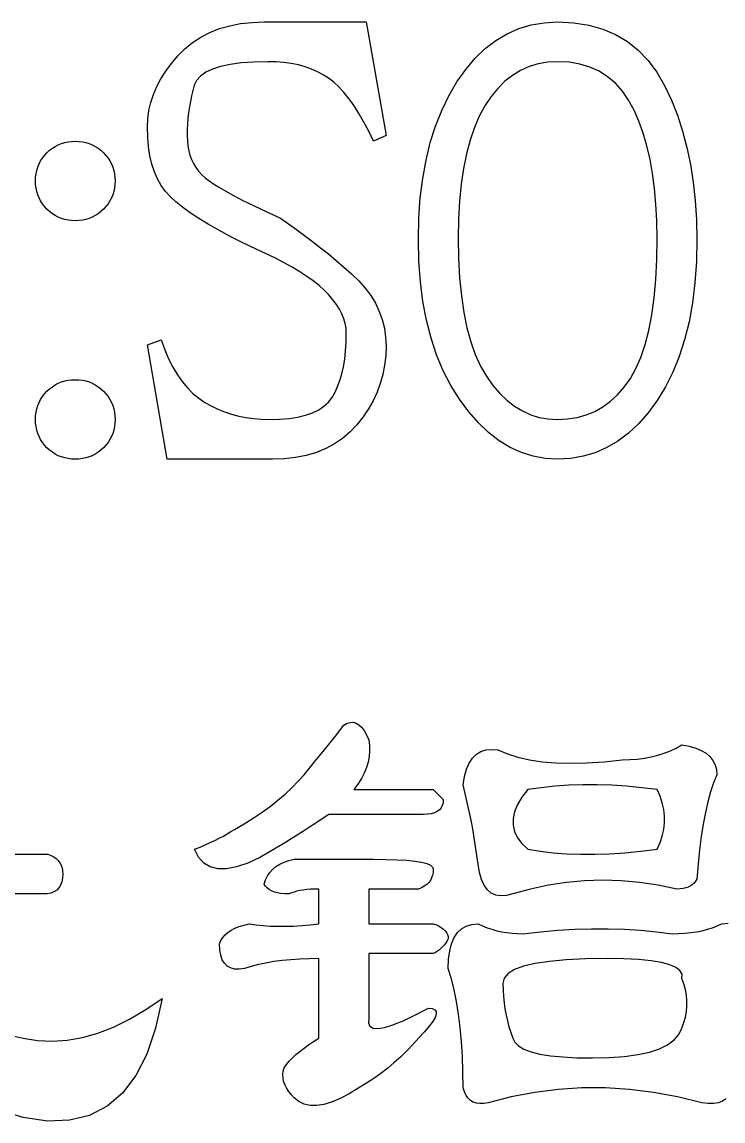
# Model space of a CAD drawing. Extents: x -210 to 210, y -160 to 160.
# Drawn here: x -174.83 to -169.32, y -150.38 to -141.74 of the extents above; entities that cross this region are included whole.
import ezdxf

# ---------------------------------------------------------------- set-up
doc = ezdxf.new("R2010")
doc.units = 0
doc.header["$MEASUREMENT"] = 0
doc.layers.get('0').update_dxf_attribs({"linetype": 'CONTINUOUS'})

msp = doc.modelspace()

# ---------------------------------------------------------------- linework, layer by layer
for points in [[(-172.988359, -143.529277), (-173.094121, -143.477891), (-173.094121, -143.477891), (-173.192168, -143.427881), (-173.192168, -143.427881), (-173.282402, -143.379287), (-173.282402, -143.379287), (-173.365, -143.332021), (-173.365, -143.332021), (-173.439883, -143.286182), (-173.439883, -143.286182), (-173.507012, -143.241719), (-173.507012, -143.241719), (-173.566484, -143.198682), (-173.566484, -143.198682), (-173.618145, -143.156992), (-173.618145, -143.156992), (-173.662188, -143.11668), (-173.662188, -143.11668), (-173.700078, -143.074707), (-173.700078, -143.074707), (-173.733574, -143.027949), (-173.733574, -143.027949), (-173.762578, -142.976436), (-173.762578, -142.976436), (-173.787109, -142.920186), (-173.787109, -142.920186), (-173.807109, -142.859111), (-173.807109, -142.859111), (-173.822754, -142.793359), (-173.822754, -142.793359), (-173.833926, -142.722783), (-173.833926, -142.722783), (-173.840645, -142.647471), (-173.840645, -142.647471), (-173.842813, -142.567383), (-173.842813, -142.567383), (-173.839902, -142.502607), (-173.839902, -142.502607), (-173.831055, -142.438486), (-173.831055, -142.438486), (-173.81627, -142.37501), (-173.81627, -142.37501), (-173.795605, -142.312246), (-173.795605, -142.312246), (-173.769043, -142.250137), (-173.769043, -142.250137), (-173.736504, -142.188682), (-173.736504, -142.188682), (-173.698125, -142.127891), (-173.698125, -142.127891), (-173.653828, -142.067744), (-173.653828, -142.067744), (-173.603574, -142.008301), (-173.603574, -142.008301), (-173.547988, -141.952441), (-173.547988, -141.952441), (-173.487363, -141.903145), (-173.487363, -141.903145), (-173.421875, -141.860459), (-173.421875, -141.860459), (-173.351387, -141.824307), (-173.351387, -141.824307), (-173.276016, -141.794736), (-173.276016, -141.794736), (-173.195625, -141.771738), (-173.195625, -141.771738), (-173.110312, -141.755313), (-173.110312, -141.755313), (-173.020078, -141.745449), (-173.020078, -141.745449), (-172.924863, -141.742188), (-172.924863, -141.742188), (-172.882832, -141.742188), (-172.882832, -141.742188), (-172.841172, -141.742188), (-172.841172, -141.742188), (-172.800117, -141.742188), (-172.800117, -141.742188), (-172.759453, -141.742188), (-172.759453, -141.742188), (-172.719355, -141.742188), (-172.719355, -141.742188), (-172.679668, -141.742188), (-172.679668, -141.742188), (-172.640508, -141.742188), (-172.640508, -141.742188), (-172.601797, -141.742188), (-172.601797, -141.742188), (-172.563516, -141.742188), (-172.563516, -141.742188), (-172.526738, -141.742188), (-172.526738, -141.742188), (-172.492168, -141.742188), (-172.492168, -141.742188), (-172.45998, -141.742188), (-172.45998, -141.742188), (-172.429922, -141.742188), (-172.429922, -141.742188), (-172.402285, -141.742188), (-172.402285, -141.742188), (-172.376953, -141.742188), (-172.376953, -141.742188), (-172.353828, -141.742188), (-172.353828, -141.742188), (-172.333008, -141.742188), (-172.333008, -141.742188), (-172.314531, -141.742188), (-172.314531, -141.742188), (-172.301641, -141.742188), (-172.301641, -141.742188), (-172.289063, -141.742188), (-172.289063, -141.742188), (-172.276855, -141.742188), (-172.276855, -141.742188), (-172.264883, -141.742188), (-172.264883, -141.742188), (-172.253164, -141.742188), (-172.253164, -141.742188), (-172.241816, -141.742188), (-172.241816, -141.742188), (-172.230781, -141.742188), (-172.230781, -141.742188), (-172.21998, -141.742188), (-172.21998, -141.742188), (-172.209512, -141.742188), (-172.209512, -141.742188), (-172.199355, -141.742188), (-172.199355, -141.742188), (-172.189355, -141.742188), (-172.189355, -141.742188), (-172.179453, -141.742188), (-172.179453, -141.742188), (-172.169824, -141.742188), (-172.169824, -141.742188), (-172.160273, -141.742188), (-172.160273, -141.742188), (-172.150938, -141.742188), (-172.150938, -141.742188), (-172.141836, -141.742188), (-172.141836, -141.742188), (-172.132871, -141.742188), (-172.132871, -141.742188), (-172.124082, -141.742188), (-172.124082, -141.742188), (-171.967813, -142.635732), (-171.967813, -142.635732), (-172.065488, -142.679678), (-172.065488, -142.679678), (-172.103613, -142.601221), (-172.103613, -142.601221), (-172.142109, -142.528613), (-172.142109, -142.528613), (-172.180781, -142.461865), (-172.180781, -142.461865), (-172.219844, -142.400918), (-172.219844, -142.400918), (-172.25916, -142.34585), (-172.25916, -142.34585), (-172.298828, -142.296641), (-172.298828, -142.296641), (-172.33875, -142.253262), (-172.33875, -142.253262), (-172.378984, -142.215742), (-172.378984, -142.215742), (-172.419512, -142.184082), (-172.419512, -142.184082), (-172.461563, -142.156895), (-172.461563, -142.156895), (-172.506367, -142.132949), (-172.506367, -142.132949), (-172.55377, -142.112197), (-172.55377, -142.112197), (-172.604004, -142.094609), (-172.604004, -142.094609), (-172.656855, -142.080215), (-172.656855, -142.080215), (-172.71248, -142.069053), (-172.71248, -142.069053), (-172.77082, -142.061055), (-172.77082, -142.061055), (-172.831855, -142.05626), (-172.831855, -142.05626), (-172.895566, -142.054678), (-172.895566, -142.054678), (-173.005918, -142.056953), (-173.005918, -142.056953), (-173.104727, -142.063857), (-173.104727, -142.063857), (-173.192051, -142.075303), (-173.192051, -142.075303), (-173.267891, -142.091309), (-173.267891, -142.091309), (-173.332148, -142.111943), (-173.332148, -142.111943), (-173.384941, -142.137158), (-173.384941, -142.137158), (-173.42623, -142.166895), (-173.42623, -142.166895), (-173.455938, -142.201279), (-173.455938, -142.201279), (-173.47418, -142.240225), (-173.47418, -142.240225), (-173.485957, -142.281758), (-173.485957, -142.281758), (-173.496387, -142.323877), (-173.496387, -142.323877), (-173.505371, -142.366631), (-173.505371, -142.366631), (-173.512988, -142.40998), (-173.512988, -142.40998), (-173.519297, -142.453926), (-173.519297, -142.453926), (-173.524102, -142.498477), (-173.524102, -142.498477), (-173.527578, -142.543613), (-173.527578, -142.543613), (-173.529687, -142.589365), (-173.529687, -142.589365), (-173.530332, -142.635732), (-173.530332, -142.635732), (-173.528926, -142.677109), (-173.528926, -142.677109), (-173.524785, -142.716621), (-173.524785, -142.716621), (-173.517891, -142.754287), (-173.517891, -142.754287), (-173.508184, -142.79002), (-173.508184, -142.79002), (-173.495723, -142.823975), (-173.495723, -142.823975), (-173.480488, -142.855986), (-173.480488, -142.855986), (-173.462402, -142.886172), (-173.462402, -142.886172), (-173.441641, -142.914473), (-173.441641, -142.914473), (-173.418008, -142.940898), (-173.418008, -142.940898), (-173.388184, -142.967822), (-173.388184, -142.967822), (-173.348613, -142.997559), (-173.348613, -142.997559), (-173.299199, -143.030156), (-173.299199, -143.030156), (-173.240117, -143.065557), (-173.240117, -143.065557), (-173.17123, -143.103809), (-173.17123, -143.103809), (-173.09252, -143.144902), (-173.09252, -143.144902), (-173.004082, -143.188809), (-173.004082, -143.188809), (-172.905879, -143.235566), (-172.905879, -143.235566), (-172.79791, -143.285137), (-172.79791, -143.285137), (-172.734141, -143.329111), (-172.734141, -143.329111), (-172.670723, -143.374238), (-172.670723, -143.374238), (-172.607793, -143.420498), (-172.607793, -143.420498), (-172.545234, -143.4679), (-172.545234, -143.4679), (-172.483105, -143.516494), (-172.483105, -143.516494), (-172.421387, -143.566172), (-172.421387, -143.566172), (-172.360117, -143.617002), (-172.360117, -143.617002), (-172.299316, -143.668994), (-172.299316, -143.668994), (-172.238828, -143.722148), (-172.238828, -143.722148), (-172.182031, -143.776895), (-172.182031, -143.776895), (-172.131777, -143.833799), (-172.131777, -143.833799), (-172.088262, -143.892783), (-172.088262, -143.892783), (-172.051523, -143.953877), (-172.051523, -143.953877), (-172.021367, -144.0171), (-172.021367, -144.0171), (-171.99793, -144.082393), (-171.99793, -144.082393), (-171.981211, -144.149824), (-171.981211, -144.149824), (-171.971191, -144.219355), (-171.971191, -144.219355), (-171.967813, -144.290996), (-171.967813, -144.290996), (-171.970703, -144.367109), (-171.970703, -144.367109), (-171.97918, -144.441348), (-171.97918, -144.441348), (-171.993359, -144.513701), (-171.993359, -144.513701), (-172.013184, -144.584219), (-172.013184, -144.584219), (-172.038672, -144.652813), (-172.038672, -144.652813), (-172.069824, -144.719619), (-172.069824, -144.719619), (-172.10668, -144.784492), (-172.10668, -144.784492), (-172.14918, -144.84751), (-172.14918, -144.84751), (-172.197324, -144.908701), (-172.197324, -144.908701), (-172.250859, -144.965547), (-172.250859, -144.965547), (-172.309434, -145.015742), (-172.309434, -145.015742), (-172.373125, -145.059238), (-172.373125, -145.059238), (-172.441836, -145.096045), (-172.441836, -145.096045), (-172.515625, -145.126152), (-172.515625, -145.126152), (-172.594512, -145.149561), (-172.594512, -145.149561), (-172.678398, -145.166279), (-172.678398, -145.166279), (-172.767363, -145.176318), (-172.767363, -145.176318), (-172.861387, -145.179678), (-172.861387, -145.179678), (-172.902285, -145.179678), (-172.902285, -145.179678), (-172.942441, -145.179678), (-172.942441, -145.179678), (-172.981816, -145.179678), (-172.981816, -145.179678), (-173.020547, -145.179678), (-173.020547, -145.179678), (-173.058516, -145.179678), (-173.058516, -145.179678), (-173.095762, -145.179678), (-173.095762, -145.179678), (-173.132324, -145.179678), (-173.132324, -145.179678), (-173.168086, -145.179678), (-173.168086, -145.179678), (-173.203184, -145.179678), (-173.203184, -145.179678), (-173.237051, -145.179678), (-173.237051, -145.179678), (-173.269297, -145.179678), (-173.269297, -145.179678), (-173.299824, -145.179678), (-173.299824, -145.179678), (-173.328633, -145.179678), (-173.328633, -145.179678), (-173.355703, -145.179678), (-173.355703, -145.179678), (-173.381172, -145.179678), (-173.381172, -145.179678), (-173.404902, -145.179678), (-173.404902, -145.179678), (-173.426992, -145.179678), (-173.426992, -145.179678), (-173.447324, -145.179678), (-173.447324, -145.179678), (-173.460313, -145.179678), (-173.460313, -145.179678), (-173.473125, -145.179678), (-173.473125, -145.179678), (-173.48584, -145.179678), (-173.48584, -145.179678), (-173.498477, -145.179678), (-173.498477, -145.179678), (-173.510918, -145.179678), (-173.510918, -145.179678), (-173.52332, -145.179678), (-173.52332, -145.179678), (-173.535527, -145.179678), (-173.535527, -145.179678), (-173.547676, -145.179678), (-173.547676, -145.179678), (-173.559629, -145.179678), (-173.559629, -145.179678), (-173.571836, -145.179678), (-173.571836, -145.179678), (-173.584473, -145.179678), (-173.584473, -145.179678), (-173.597637, -145.179678), (-173.597637, -145.179678), (-173.61125, -145.179678), (-173.61125, -145.179678), (-173.625371, -145.179678), (-173.625371, -145.179678), (-173.63998, -145.179678), (-173.63998, -145.179678), (-173.65502, -145.179678), (-173.65502, -145.179678), (-173.670508, -145.179678), (-173.670508, -145.179678), (-173.686582, -145.179678), (-173.686582, -145.179678), (-173.842813, -144.28124), (-173.842813, -144.28124), (-173.735391, -144.242178), (-173.735391, -144.242178), (-173.707031, -144.318623), (-173.707031, -144.318623), (-173.67627, -144.389619), (-173.67627, -144.389619), (-173.642969, -144.455107), (-173.642969, -144.455107), (-173.607188, -144.515146), (-173.607188, -144.515146), (-173.568906, -144.569648), (-173.568906, -144.569648), (-173.528203, -144.618672), (-173.528203, -144.618672), (-173.48498, -144.662246), (-173.48498, -144.662246), (-173.439355, -144.700303), (-173.439355, -144.700303), (-173.391172, -144.73291), (-173.391172, -144.73291), (-173.341074, -144.761084), (-173.341074, -144.761084), (-173.289434, -144.785957), (-173.289434, -144.785957), (-173.236328, -144.8075), (-173.236328, -144.8075), (-173.181641, -144.825742), (-173.181641, -144.825742), (-173.125469, -144.840645), (-173.125469, -144.840645), (-173.067891, -144.852246), (-173.067891, -144.852246), (-173.008672, -144.860518), (-173.008672, -144.860518), (-172.948008, -144.865498), (-172.948008, -144.865498), (-172.885801, -144.867178), (-172.885801, -144.867178), (-172.804512, -144.86502), (-172.804512, -144.86502), (-172.729824, -144.858613), (-172.729824, -144.858613), (-172.661738, -144.8479), (-172.661738, -144.8479), (-172.600352, -144.832939), (-172.600352, -144.832939), (-172.545527, -144.813691), (-172.545527, -144.813691), (-172.497383, -144.790146), (-172.497383, -144.790146), (-172.45582, -144.762305), (-172.45582, -144.762305), (-172.420898, -144.730225), (-172.420898, -144.730225), (-172.392637, -144.693848), (-172.392637, -144.693848), (-172.369082, -144.65335), (-172.369082, -144.65335), (-172.348262, -144.608945), (-172.348262, -144.608945), (-172.330254, -144.560635), (-172.330254, -144.560635), (-172.315, -144.508408), (-172.315, -144.508408), (-172.302559, -144.452246), (-172.302559, -144.452246), (-172.292852, -144.392188), (-172.292852, -144.392188), (-172.285898, -144.328193), (-172.285898, -144.328193), (-172.281738, -144.260283), (-172.281738, -144.260283), (-172.280332, -144.188477), (-172.280332, -144.188477), (-172.28248, -144.150527), (-172.28248, -144.150527), (-172.288945, -144.112754), (-172.288945, -144.112754), (-172.299629, -144.075078), (-172.299629, -144.075078), (-172.314551, -144.03752), (-172.314551, -144.03752), (-172.333887, -144.000088), (-172.333887, -144.000088), (-172.357422, -143.962783), (-172.357422, -143.962783), (-172.385195, -143.925566), (-172.385195, -143.925566), (-172.417305, -143.888506), (-172.417305, -143.888506), (-172.453691, -143.851553), (-172.453691, -143.851553), (-172.494512, -143.814756), (-172.494512, -143.814756), (-172.54002, -143.778252), (-172.54002, -143.778252), (-172.590176, -143.741953), (-172.590176, -143.741953), (-172.644902, -143.705908), (-172.644902, -143.705908), (-172.704355, -143.670107), (-172.704355, -143.670107), (-172.768379, -143.634512), (-172.768379, -143.634512), (-172.837012, -143.599229), (-172.837012, -143.599229), (-172.910371, -143.564102), (-172.910371, -143.564102), (-172.988359, -143.529277)], [(-169.526387, -143.451152), (-169.530215, -143.625947), (-169.530215, -143.625947), (-169.541758, -143.792246), (-169.541758, -143.792246), (-169.561016, -143.95002), (-169.561016, -143.95002), (-169.588066, -144.099307), (-169.588066, -144.099307), (-169.622832, -144.240098), (-169.622832, -144.240098), (-169.665215, -144.372373), (-169.665215, -144.372373), (-169.715371, -144.496172), (-169.715371, -144.496172), (-169.773262, -144.611436), (-169.773262, -144.611436), (-169.838867, -144.718242), (-169.838867, -144.718242), (-169.910215, -144.815098), (-169.910215, -144.815098), (-169.985469, -144.900518), (-169.985469, -144.900518), (-170.064551, -144.9746), (-170.064551, -144.9746), (-170.14748, -145.037246), (-170.14748, -145.037246), (-170.234316, -145.088525), (-170.234316, -145.088525), (-170.32498, -145.128398), (-170.32498, -145.128398), (-170.419492, -145.156895), (-170.419492, -145.156895), (-170.517871, -145.173984), (-170.517871, -145.173984), (-170.620117, -145.179678), (-170.620117, -145.179678), (-170.718379, -145.173848), (-170.718379, -145.173848), (-170.813477, -145.156387), (-170.813477, -145.156387), (-170.905449, -145.127324), (-170.905449, -145.127324), (-170.994336, -145.086602), (-170.994336, -145.086602), (-171.080078, -145.034238), (-171.080078, -145.034238), (-171.162598, -144.970234), (-171.162598, -144.970234), (-171.242051, -144.894619), (-171.242051, -144.894619), (-171.318418, -144.807383), (-171.318418, -144.807383), (-171.391602, -144.708486), (-171.391602, -144.708486), (-171.459219, -144.599883), (-171.459219, -144.599883), (-171.518926, -144.483506), (-171.518926, -144.483506), (-171.570605, -144.359365), (-171.570605, -144.359365), (-171.614375, -144.227441), (-171.614375, -144.227441), (-171.650215, -144.087744), (-171.650215, -144.087744), (-171.678027, -143.940254), (-171.678027, -143.940254), (-171.697949, -143.78502), (-171.697949, -143.78502), (-171.709844, -143.621982), (-171.709844, -143.621982), (-171.713867, -143.451152), (-171.713867, -143.451152), (-171.710078, -143.284453), (-171.710078, -143.284453), (-171.698906, -143.12501), (-171.698906, -143.12501), (-171.680176, -142.9729), (-171.680176, -142.9729), (-171.654063, -142.828105), (-171.654063, -142.828105), (-171.620449, -142.690557), (-171.620449, -142.690557), (-171.579277, -142.560303), (-171.579277, -142.560303), (-171.530703, -142.437383), (-171.530703, -142.437383), (-171.474687, -142.321719), (-171.474687, -142.321719), (-171.411133, -142.213379), (-171.411133, -142.213379), (-171.341563, -142.114473), (-171.341563, -142.114473), (-171.267402, -142.027217), (-171.267402, -142.027217), (-171.188633, -141.951602), (-171.188633, -141.951602), (-171.105352, -141.887607), (-171.105352, -141.887607), (-171.01748, -141.835254), (-171.01748, -141.835254), (-170.92498, -141.794521), (-170.92498, -141.794521), (-170.827949, -141.765449), (-170.827949, -141.765449), (-170.726309, -141.747998), (-170.726309, -141.747998), (-170.620117, -141.742188), (-170.620117, -141.742188), (-170.494023, -141.74835), (-170.494023, -141.74835), (-170.376113, -141.766895), (-170.376113, -141.766895), (-170.266367, -141.797793), (-170.266367, -141.797793), (-170.164844, -141.841025), (-170.164844, -141.841025), (-170.071523, -141.896621), (-170.071523, -141.896621), (-169.986445, -141.964619), (-169.986445, -141.964619), (-169.909512, -142.044951), (-169.909512, -142.044951), (-169.840762, -142.137617), (-169.840762, -142.137617), (-169.780293, -142.242686), (-169.780293, -142.242686), (-169.726992, -142.356436), (-169.726992, -142.356436), (-169.679922, -142.475352), (-169.679922, -142.475352), (-169.63916, -142.599375), (-169.63916, -142.599375), (-169.604727, -142.728525), (-169.604727, -142.728525), (-169.576563, -142.862793), (-169.576563, -142.862793), (-169.55457, -143.002197), (-169.55457, -143.002197), (-169.538887, -143.146738), (-169.538887, -143.146738), (-169.529492, -143.296387), (-169.529492, -143.296387), (-169.526387, -143.451152)], [(-171.401387, -143.441396), (-171.398633, -143.602354), (-171.398633, -143.602354), (-171.390391, -143.753301), (-171.390391, -143.753301), (-171.376641, -143.894141), (-171.376641, -143.894141), (-171.35748, -144.024893), (-171.35748, -144.024893), (-171.332773, -144.145625), (-171.332773, -144.145625), (-171.302617, -144.256279), (-171.302617, -144.256279), (-171.266973, -144.356865), (-171.266973, -144.356865), (-171.22582, -144.447383), (-171.22582, -144.447383), (-171.179199, -144.527822), (-171.179199, -144.527822), (-171.128418, -144.599053), (-171.128418, -144.599053), (-171.074766, -144.661875), (-171.074766, -144.661875), (-171.01832, -144.716318), (-171.01832, -144.716318), (-170.959043, -144.762441), (-170.959043, -144.762441), (-170.896895, -144.800137), (-170.896895, -144.800137), (-170.831973, -144.829482), (-170.831973, -144.829482), (-170.76416, -144.8504), (-170.76416, -144.8504), (-170.693516, -144.862998), (-170.693516, -144.862998), (-170.620117, -144.867178), (-170.620117, -144.867178), (-170.54168, -144.863184), (-170.54168, -144.863184), (-170.466973, -144.85127), (-170.466973, -144.85127), (-170.395996, -144.831357), (-170.395996, -144.831357), (-170.328887, -144.803506), (-170.328887, -144.803506), (-170.265371, -144.767686), (-170.265371, -144.767686), (-170.205566, -144.723936), (-170.205566, -144.723936), (-170.14959, -144.672217), (-170.14959, -144.672217), (-170.097363, -144.612549), (-170.097363, -144.612549), (-170.048809, -144.544902), (-170.048809, -144.544902), (-170.004746, -144.467617), (-170.004746, -144.467617), (-169.965879, -144.379004), (-169.965879, -144.379004), (-169.932129, -144.279063), (-169.932129, -144.279063), (-169.903672, -144.167783), (-169.903672, -144.167783), (-169.880313, -144.045176), (-169.880313, -144.045176), (-169.862188, -143.91124), (-169.862188, -143.91124), (-169.849238, -143.765938), (-169.849238, -143.765938), (-169.841426, -143.609355), (-169.841426, -143.609355), (-169.838867, -143.441396), (-169.838867, -143.441396), (-169.841074, -143.305508), (-169.841074, -143.305508), (-169.847793, -143.175674), (-169.847793, -143.175674), (-169.858867, -143.051865), (-169.858867, -143.051865), (-169.874512, -142.934053), (-169.874512, -142.934053), (-169.894609, -142.822285), (-169.894609, -142.822285), (-169.919121, -142.716553), (-169.919121, -142.716553), (-169.948125, -142.616855), (-169.948125, -142.616855), (-169.981563, -142.523184), (-169.981563, -142.523184), (-170.019531, -142.435518), (-170.019531, -142.435518), (-170.062617, -142.355605), (-170.062617, -142.355605), (-170.111641, -142.285068), (-170.111641, -142.285068), (-170.166504, -142.223936), (-170.166504, -142.223936), (-170.227363, -142.172217), (-170.227363, -142.172217), (-170.294063, -142.129902), (-170.294063, -142.129902), (-170.366699, -142.096992), (-170.366699, -142.096992), (-170.445332, -142.073496), (-170.445332, -142.073496), (-170.529727, -142.059385), (-170.529727, -142.059385), (-170.620117, -142.054678), (-170.620117, -142.054678), (-170.698555, -142.058984), (-170.698555, -142.058984), (-170.773184, -142.071787), (-170.773184, -142.071787), (-170.84418, -142.093193), (-170.84418, -142.093193), (-170.911387, -142.123145), (-170.911387, -142.123145), (-170.974844, -142.16168), (-170.974844, -142.16168), (-171.034629, -142.20876), (-171.034629, -142.20876), (-171.090605, -142.264395), (-171.090605, -142.264395), (-171.142871, -142.328604), (-171.142871, -142.328604), (-171.191387, -142.401367), (-171.191387, -142.401367), (-171.235488, -142.482686), (-171.235488, -142.482686), (-171.274355, -142.572568), (-171.274355, -142.572568), (-171.308047, -142.671006), (-171.308047, -142.671006), (-171.336563, -142.777998), (-171.336563, -142.777998), (-171.359863, -142.893555), (-171.359863, -142.893555), (-171.378047, -143.017676), (-171.378047, -143.017676), (-171.390996, -143.150371), (-171.390996, -143.150371), (-171.39875, -143.291592), (-171.39875, -143.291592), (-171.401387, -143.441396)], [(-174.096875, -142.992188), (-174.097988, -143.020977), (-174.097988, -143.020977), (-174.101328, -143.048721), (-174.101328, -143.048721), (-174.106875, -143.075449), (-174.106875, -143.075449), (-174.114668, -143.101182), (-174.114668, -143.101182), (-174.124766, -143.125859), (-174.124766, -143.125859), (-174.136973, -143.149512), (-174.136973, -143.149512), (-174.151484, -143.172148), (-174.151484, -143.172148), (-174.168203, -143.19375), (-174.168203, -143.19375), (-174.187187, -143.214346), (-174.187187, -143.214346), (-174.207773, -143.233301), (-174.207773, -143.233301), (-174.229375, -143.25), (-174.229375, -143.25), (-174.252012, -143.264521), (-174.252012, -143.264521), (-174.275703, -143.276797), (-174.275703, -143.276797), (-174.300352, -143.286855), (-174.300352, -143.286855), (-174.326055, -143.294619), (-174.326055, -143.294619), (-174.352773, -143.300225), (-174.352773, -143.300225), (-174.380547, -143.303555), (-174.380547, -143.303555), (-174.409355, -143.304678), (-174.409355, -143.304678), (-174.438125, -143.303555), (-174.438125, -143.303555), (-174.465879, -143.300225), (-174.465879, -143.300225), (-174.492637, -143.294619), (-174.492637, -143.294619), (-174.51832, -143.286855), (-174.51832, -143.286855), (-174.543027, -143.276797), (-174.543027, -143.276797), (-174.566641, -143.264521), (-174.566641, -143.264521), (-174.589375, -143.25), (-174.589375, -143.25), (-174.610957, -143.233301), (-174.610957, -143.233301), (-174.631523, -143.214346), (-174.631523, -143.214346), (-174.650508, -143.19375), (-174.650508, -143.19375), (-174.667227, -143.172148), (-174.667227, -143.172148), (-174.681699, -143.149512), (-174.681699, -143.149512), (-174.693984, -143.125859), (-174.693984, -143.125859), (-174.703984, -143.101182), (-174.703984, -143.101182), (-174.711797, -143.075449), (-174.711797, -143.075449), (-174.717402, -143.048721), (-174.717402, -143.048721), (-174.720703, -143.020977), (-174.720703, -143.020977), (-174.721875, -142.992188), (-174.721875, -142.992188), (-174.720703, -142.963379), (-174.720703, -142.963379), (-174.717402, -142.935615), (-174.717402, -142.935615), (-174.711797, -142.908887), (-174.711797, -142.908887), (-174.703984, -142.883193), (-174.703984, -142.883193), (-174.693984, -142.858506), (-174.693984, -142.858506), (-174.681699, -142.834854), (-174.681699, -142.834854), (-174.667227, -142.812207), (-174.667227, -142.812207), (-174.650508, -142.790605), (-174.650508, -142.790605), (-174.631523, -142.77001), (-174.631523, -142.77001), (-174.610957, -142.751025), (-174.610957, -142.751025), (-174.589375, -142.734307), (-174.589375, -142.734307), (-174.566641, -142.719824), (-174.566641, -142.719824), (-174.543027, -142.707529), (-174.543027, -142.707529), (-174.51832, -142.69751), (-174.51832, -142.69751), (-174.492637, -142.689707), (-174.492637, -142.689707), (-174.465879, -142.684121), (-174.465879, -142.684121), (-174.438125, -142.680781), (-174.438125, -142.680781), (-174.409355, -142.679678), (-174.409355, -142.679678), (-174.380547, -142.680781), (-174.380547, -142.680781), (-174.352773, -142.684121), (-174.352773, -142.684121), (-174.326055, -142.689707), (-174.326055, -142.689707), (-174.300352, -142.69751), (-174.300352, -142.69751), (-174.275703, -142.707529), (-174.275703, -142.707529), (-174.252012, -142.719824), (-174.252012, -142.719824), (-174.229375, -142.734307), (-174.229375, -142.734307), (-174.207773, -142.751025), (-174.207773, -142.751025), (-174.187187, -142.77001), (-174.187187, -142.77001), (-174.168203, -142.790605), (-174.168203, -142.790605), (-174.151484, -142.812207), (-174.151484, -142.812207), (-174.136973, -142.834854), (-174.136973, -142.834854), (-174.124766, -142.858506), (-174.124766, -142.858506), (-174.114668, -142.883193), (-174.114668, -142.883193), (-174.106875, -142.908887), (-174.106875, -142.908887), (-174.101328, -142.935615), (-174.101328, -142.935615), (-174.097988, -142.963379), (-174.097988, -142.963379), (-174.096875, -142.992188)], [(-174.096875, -144.867178), (-174.097988, -144.895986), (-174.097988, -144.895986), (-174.101328, -144.923721), (-174.101328, -144.923721), (-174.106875, -144.950449), (-174.106875, -144.950449), (-174.114668, -144.976182), (-174.114668, -144.976182), (-174.124766, -145.000859), (-174.124766, -145.000859), (-174.136973, -145.024512), (-174.136973, -145.024512), (-174.151484, -145.047139), (-174.151484, -145.047139), (-174.168203, -145.06875), (-174.168203, -145.06875), (-174.187187, -145.089346), (-174.187187, -145.089346), (-174.207773, -145.108301), (-174.207773, -145.108301), (-174.229375, -145.12502), (-174.229375, -145.12502), (-174.252012, -145.139512), (-174.252012, -145.139512), (-174.275703, -145.151797), (-174.275703, -145.151797), (-174.300352, -145.161855), (-174.300352, -145.161855), (-174.326055, -145.169619), (-174.326055, -145.169619), (-174.352773, -145.175215), (-174.352773, -145.175215), (-174.380547, -145.178555), (-174.380547, -145.178555), (-174.409355, -145.179678), (-174.409355, -145.179678), (-174.438125, -145.178555), (-174.438125, -145.178555), (-174.465879, -145.175215), (-174.465879, -145.175215), (-174.492637, -145.169619), (-174.492637, -145.169619), (-174.51832, -145.161855), (-174.51832, -145.161855), (-174.543027, -145.151797), (-174.543027, -145.151797), (-174.566641, -145.139512), (-174.566641, -145.139512), (-174.589375, -145.12502), (-174.589375, -145.12502), (-174.610957, -145.108301), (-174.610957, -145.108301), (-174.631523, -145.089346), (-174.631523, -145.089346), (-174.650508, -145.06875), (-174.650508, -145.06875), (-174.667227, -145.047139), (-174.667227, -145.047139), (-174.681699, -145.024512), (-174.681699, -145.024512), (-174.693984, -145.000859), (-174.693984, -145.000859), (-174.703984, -144.976182), (-174.703984, -144.976182), (-174.711797, -144.950449), (-174.711797, -144.950449), (-174.717402, -144.923721), (-174.717402, -144.923721), (-174.720703, -144.895986), (-174.720703, -144.895986), (-174.721875, -144.867178), (-174.721875, -144.867178), (-174.720703, -144.838379), (-174.720703, -144.838379), (-174.717402, -144.810615), (-174.717402, -144.810615), (-174.711797, -144.783887), (-174.711797, -144.783887), (-174.703984, -144.758193), (-174.703984, -144.758193), (-174.693984, -144.733506), (-174.693984, -144.733506), (-174.681699, -144.709854), (-174.681699, -144.709854), (-174.667227, -144.687207), (-174.667227, -144.687207), (-174.650508, -144.665596), (-174.650508, -144.665596), (-174.631523, -144.64501), (-174.631523, -144.64501), (-174.610957, -144.626025), (-174.610957, -144.626025), (-174.589375, -144.609316), (-174.589375, -144.609316), (-174.566641, -144.594814), (-174.566641, -144.594814), (-174.543027, -144.582529), (-174.543027, -144.582529), (-174.51832, -144.57251), (-174.51832, -144.57251), (-174.492637, -144.564707), (-174.492637, -144.564707), (-174.465879, -144.559111), (-174.465879, -144.559111), (-174.438125, -144.555781), (-174.438125, -144.555781), (-174.409355, -144.554678), (-174.409355, -144.554678), (-174.380547, -144.555781), (-174.380547, -144.555781), (-174.352773, -144.559111), (-174.352773, -144.559111), (-174.326055, -144.564707), (-174.326055, -144.564707), (-174.300352, -144.57251), (-174.300352, -144.57251), (-174.275703, -144.582529), (-174.275703, -144.582529), (-174.252012, -144.594814), (-174.252012, -144.594814), (-174.229375, -144.609316), (-174.229375, -144.609316), (-174.207773, -144.626025), (-174.207773, -144.626025), (-174.187187, -144.64501), (-174.187187, -144.64501), (-174.168203, -144.665596), (-174.168203, -144.665596), (-174.151484, -144.687207), (-174.151484, -144.687207), (-174.136973, -144.709854), (-174.136973, -144.709854), (-174.124766, -144.733506), (-174.124766, -144.733506), (-174.114668, -144.758193), (-174.114668, -144.758193), (-174.106875, -144.783887), (-174.106875, -144.783887), (-174.101328, -144.810615), (-174.101328, -144.810615), (-174.097988, -144.838379), (-174.097988, -144.838379), (-174.096875, -144.867178)], [(-172.104688, -147.386807), (-172.098398, -147.430195), (-172.098398, -147.430195), (-172.096895, -147.473604), (-172.096895, -147.473604), (-172.100371, -147.516992), (-172.100371, -147.516992), (-172.108516, -147.5604), (-172.108516, -147.5604), (-172.121582, -147.603809), (-172.121582, -147.603809), (-172.139414, -147.647217), (-172.139414, -147.647217), (-172.162051, -147.690605), (-172.162051, -147.690605), (-172.18957, -147.734004), (-172.18957, -147.734004), (-172.221855, -147.777422), (-172.221855, -147.777422), (-171.596855, -147.777422), (-171.596855, -147.777422), (-171.588125, -147.786113), (-171.588125, -147.786113), (-171.579473, -147.794785), (-171.579473, -147.794785), (-171.570801, -147.803486), (-171.570801, -147.803486), (-171.562129, -147.812109), (-171.562129, -147.812109), (-171.553477, -147.82082), (-171.553477, -147.82082), (-171.544824, -147.829502), (-171.544824, -147.829502), (-171.536074, -147.838193), (-171.536074, -147.838193), (-171.527402, -147.846865), (-171.527402, -147.846865), (-171.51875, -147.855547), (-171.51875, -147.855547), (-171.520625, -147.880137), (-171.520625, -147.880137), (-171.526426, -147.901846), (-171.526426, -147.901846), (-171.536074, -147.920654), (-171.536074, -147.920654), (-171.549551, -147.936553), (-171.549551, -147.936553), (-171.566973, -147.949609), (-171.566973, -147.949609), (-171.588125, -147.959727), (-171.588125, -147.959727), (-171.613281, -147.966934), (-171.613281, -147.966934), (-171.642207, -147.971289), (-171.642207, -147.971289), (-171.67498, -147.972734), (-171.67498, -147.972734), (-172.417188, -147.972734), (-172.417188, -147.972734), (-172.46877, -148.006973), (-172.46877, -148.006973), (-172.519395, -148.040254), (-172.519395, -148.040254), (-172.569102, -148.072559), (-172.569102, -148.072559), (-172.617793, -148.103896), (-172.617793, -148.103896), (-172.665527, -148.134277), (-172.665527, -148.134277), (-172.712285, -148.163691), (-172.712285, -148.163691), (-172.758125, -148.192148), (-172.758125, -148.192148), (-172.802988, -148.219648), (-172.802988, -148.219648), (-172.846855, -148.246182), (-172.846855, -148.246182), (-172.954902, -148.307891), (-172.954902, -148.307891), (-173.053223, -148.354189), (-173.053223, -148.354189), (-173.141992, -148.385059), (-173.141992, -148.385059), (-173.221074, -148.400488), (-173.221074, -148.400488), (-173.290527, -148.400488), (-173.290527, -148.400488), (-173.350371, -148.385059), (-173.350371, -148.385059), (-173.400508, -148.354189), (-173.400508, -148.354189), (-173.440977, -148.307891), (-173.440977, -148.307891), (-173.471855, -148.246182), (-173.471855, -148.246182), (-173.429453, -148.228809), (-173.429453, -148.228809), (-173.388906, -148.211436), (-173.388906, -148.211436), (-173.350371, -148.194102), (-173.350371, -148.194102), (-173.313633, -148.176748), (-173.313633, -148.176748), (-173.278906, -148.159355), (-173.278906, -148.159355), (-173.246152, -148.141992), (-173.246152, -148.141992), (-173.215313, -148.124619), (-173.215313, -148.124619), (-173.186367, -148.107275), (-173.186367, -148.107275), (-173.159355, -148.089912), (-173.159355, -148.089912), (-173.083125, -148.046016), (-173.083125, -148.046016), (-173.010801, -148.001191), (-173.010801, -148.001191), (-172.942324, -147.955371), (-172.942324, -147.955371), (-172.877676, -147.908594), (-172.877676, -147.908594), (-172.816953, -147.860859), (-172.816953, -147.860859), (-172.76, -147.812109), (-172.76, -147.812109), (-172.707012, -147.76248), (-172.707012, -147.76248), (-172.657813, -147.711846), (-172.657813, -147.711846), (-172.61248, -147.660244), (-172.61248, -147.660244), (-172.570078, -147.609111), (-172.570078, -147.609111), (-172.529512, -147.559922), (-172.529512, -147.559922), (-172.490977, -147.512676), (-172.490977, -147.512676), (-172.454277, -147.467314), (-172.454277, -147.467314), (-172.41957, -147.423926), (-172.41957, -147.423926), (-172.386777, -147.382441), (-172.386777, -147.382441), (-172.355957, -147.34291), (-172.355957, -147.34291), (-172.326973, -147.305293), (-172.326973, -147.305293), (-172.29998, -147.269609), (-172.29998, -147.269609), (-172.274395, -147.255615), (-172.274395, -147.255615), (-172.249824, -147.248389), (-172.249824, -147.248389), (-172.226172, -147.2479), (-172.226172, -147.2479), (-172.203496, -147.25418), (-172.203496, -147.25418), (-172.181816, -147.267197), (-172.181816, -147.267197), (-172.161094, -147.286982), (-172.161094, -147.286982), (-172.141289, -147.313486), (-172.141289, -147.313486), (-172.1225, -147.346777), (-172.1225, -147.346777), (-172.104688, -147.386807)], [(-169.370293, -147.660244), (-169.395391, -147.724355), (-169.395391, -147.724355), (-169.418516, -147.795264), (-169.418516, -147.795264), (-169.439668, -147.872891), (-169.439668, -147.872891), (-169.458984, -147.957314), (-169.458984, -147.957314), (-169.476367, -148.048447), (-169.476367, -148.048447), (-169.491816, -148.146348), (-169.491816, -148.146348), (-169.505313, -148.250996), (-169.505313, -148.250996), (-169.516914, -148.362402), (-169.516914, -148.362402), (-169.526563, -148.480547), (-169.526563, -148.480547), (-169.536172, -148.496953), (-169.536172, -148.496953), (-169.547734, -148.511426), (-169.547734, -148.511426), (-169.561289, -148.523945), (-169.561289, -148.523945), (-169.576641, -148.53457), (-169.576641, -148.53457), (-169.594063, -148.543252), (-169.594063, -148.543252), (-169.613359, -148.54999), (-169.613359, -148.54999), (-169.63459, -148.554814), (-169.63459, -148.554814), (-169.657715, -148.557725), (-169.657715, -148.557725), (-169.682793, -148.558672), (-169.682793, -148.558672), (-169.829902, -148.528291), (-169.829902, -148.528291), (-169.976035, -148.506602), (-169.976035, -148.506602), (-170.121172, -148.493555), (-170.121172, -148.493555), (-170.265371, -148.489238), (-170.265371, -148.489238), (-170.408574, -148.493555), (-170.408574, -148.493555), (-170.55084, -148.506602), (-170.55084, -148.506602), (-170.692168, -148.528291), (-170.692168, -148.528291), (-170.83252, -148.558672), (-170.83252, -148.558672), (-170.971855, -148.597744), (-170.971855, -148.597744), (-171.021484, -148.610283), (-171.021484, -148.610283), (-171.066406, -148.613154), (-171.066406, -148.613154), (-171.106387, -148.606416), (-171.106387, -148.606416), (-171.141602, -148.59001), (-171.141602, -148.59001), (-171.171992, -148.563984), (-171.171992, -148.563984), (-171.1975, -148.528291), (-171.1975, -148.528291), (-171.218262, -148.482949), (-171.218262, -148.482949), (-171.234199, -148.427988), (-171.234199, -148.427988), (-171.245313, -148.363369), (-171.245313, -148.363369), (-171.254434, -148.293926), (-171.254434, -148.293926), (-171.264609, -148.224473), (-171.264609, -148.224473), (-171.275625, -148.15502), (-171.275625, -148.15502), (-171.287715, -148.085566), (-171.287715, -148.085566), (-171.300781, -148.016123), (-171.300781, -148.016123), (-171.314688, -147.946689), (-171.314688, -147.946689), (-171.329707, -147.877246), (-171.329707, -147.877246), (-171.345605, -147.807803), (-171.345605, -147.807803), (-171.36248, -147.738369), (-171.36248, -147.738369), (-171.351367, -147.673252), (-171.351367, -147.673252), (-171.335449, -147.616807), (-171.335449, -147.616807), (-171.314688, -147.569102), (-171.314688, -147.569102), (-171.28918, -147.53002), (-171.28918, -147.53002), (-171.25877, -147.499619), (-171.25877, -147.499619), (-171.223574, -147.477939), (-171.223574, -147.477939), (-171.183594, -147.464912), (-171.183594, -147.464912), (-171.138672, -147.460566), (-171.138672, -147.460566), (-171.089043, -147.464912), (-171.089043, -147.464912), (-171.015234, -147.496748), (-171.015234, -147.496748), (-170.932793, -147.522803), (-170.932793, -147.522803), (-170.84168, -147.543047), (-170.84168, -147.543047), (-170.741836, -147.55751), (-170.741836, -147.55751), (-170.633301, -147.566182), (-170.633301, -147.566182), (-170.516113, -147.569102), (-170.516113, -147.569102), (-170.390234, -147.566182), (-170.390234, -147.566182), (-170.255762, -147.55751), (-170.255762, -147.55751), (-170.11248, -147.543047), (-170.11248, -147.543047), (-170.052676, -147.541602), (-170.052676, -147.541602), (-169.994824, -147.537246), (-169.994824, -147.537246), (-169.938848, -147.53002), (-169.938848, -147.53002), (-169.884883, -147.519902), (-169.884883, -147.519902), (-169.832773, -147.506865), (-169.832773, -147.506865), (-169.782598, -147.490977), (-169.782598, -147.490977), (-169.734375, -147.472139), (-169.734375, -147.472139), (-169.688125, -147.450449), (-169.688125, -147.450449), (-169.64375, -147.425859), (-169.64375, -147.425859), (-169.586309, -147.436484), (-169.586309, -147.436484), (-169.535703, -147.450928), (-169.535703, -147.450928), (-169.491816, -147.469248), (-169.491816, -147.469248), (-169.454688, -147.491436), (-169.454688, -147.491436), (-169.424316, -147.51749), (-169.424316, -147.51749), (-169.400625, -147.547383), (-169.400625, -147.547383), (-169.38377, -147.581143), (-169.38377, -147.581143), (-169.373652, -147.61876), (-169.373652, -147.61876), (-169.370293, -147.660244)], [(-169.839043, -147.777422), (-169.959609, -147.762002), (-169.959609, -147.762002), (-170.078242, -147.750391), (-170.078242, -147.750391), (-170.194941, -147.742686), (-170.194941, -147.742686), (-170.309668, -147.738818), (-170.309668, -147.738818), (-170.42252, -147.738818), (-170.42252, -147.738818), (-170.533438, -147.742686), (-170.533438, -147.742686), (-170.64248, -147.750391), (-170.64248, -147.750391), (-170.749512, -147.762002), (-170.749512, -147.762002), (-170.854668, -147.777422), (-170.854668, -147.777422), (-170.900938, -147.837217), (-170.900938, -147.837217), (-170.935645, -147.895078), (-170.935645, -147.895078), (-170.958867, -147.951025), (-170.958867, -147.951025), (-170.970371, -148.00502), (-170.970371, -148.00502), (-170.970371, -148.057119), (-170.970371, -148.057119), (-170.958867, -148.107275), (-170.958867, -148.107275), (-170.935645, -148.155498), (-170.935645, -148.155498), (-170.900938, -148.201797), (-170.900938, -148.201797), (-170.854668, -148.246182), (-170.854668, -148.246182), (-170.757266, -148.261611), (-170.757266, -148.261611), (-170.656035, -148.273184), (-170.656035, -148.273184), (-170.55084, -148.280869), (-170.55084, -148.280869), (-170.441875, -148.284766), (-170.441875, -148.284766), (-170.328984, -148.284766), (-170.328984, -148.284766), (-170.212285, -148.280869), (-170.212285, -148.280869), (-170.091738, -148.273184), (-170.091738, -148.273184), (-169.967285, -148.261611), (-169.967285, -148.261611), (-169.839043, -148.246182), (-169.839043, -148.246182), (-169.815918, -148.194102), (-169.815918, -148.194102), (-169.798516, -148.141992), (-169.798516, -148.141992), (-169.787012, -148.089912), (-169.787012, -148.089912), (-169.781172, -148.037852), (-169.781172, -148.037852), (-169.781172, -147.985752), (-169.781172, -147.985752), (-169.787012, -147.933682), (-169.787012, -147.933682), (-169.798516, -147.881602), (-169.798516, -147.881602), (-169.815918, -147.829502), (-169.815918, -147.829502), (-169.839043, -147.777422)], [(-176.186758, -148.285244), (-174.624238, -148.285244), (-174.624238, -148.285244), (-174.599727, -148.294883), (-174.599727, -148.294883), (-174.577988, -148.306445), (-174.577988, -148.306445), (-174.559199, -148.319941), (-174.559199, -148.319941), (-174.543281, -148.3354), (-174.543281, -148.3354), (-174.530273, -148.352754), (-174.530273, -148.352754), (-174.520137, -148.372051), (-174.520137, -148.372051), (-174.512871, -148.393242), (-174.512871, -148.393242), (-174.508555, -148.416396), (-174.508555, -148.416396), (-174.50707, -148.441494), (-174.50707, -148.441494), (-174.509023, -148.474258), (-174.509023, -148.474258), (-174.514824, -148.503203), (-174.514824, -148.503203), (-174.524492, -148.528291), (-174.524492, -148.528291), (-174.537988, -148.549502), (-174.537988, -148.549502), (-174.555293, -148.566885), (-174.555293, -148.566885), (-174.576562, -148.580391), (-174.576562, -148.580391), (-174.601621, -148.59001), (-174.601621, -148.59001), (-174.630566, -148.595791), (-174.630566, -148.595791), (-174.66332, -148.597744), (-174.66332, -148.597744), (-175.678945, -148.597744)], [(-172.690605, -148.324297), (-172.065625, -148.324297), (-172.065625, -148.324297), (-171.967227, -148.325254), (-171.967227, -148.325254), (-171.88043, -148.328145), (-171.88043, -148.328145), (-171.805176, -148.332979), (-171.805176, -148.332979), (-171.741523, -148.339717), (-171.741523, -148.339717), (-171.689434, -148.348408), (-171.689434, -148.348408), (-171.648926, -148.359004), (-171.648926, -148.359004), (-171.62, -148.371563), (-171.62, -148.371563), (-171.602637, -148.386016), (-171.602637, -148.386016), (-171.596855, -148.402422), (-171.596855, -148.402422), (-171.598262, -148.42749), (-171.598262, -148.42749), (-171.602637, -148.450645), (-171.602637, -148.450645), (-171.609863, -148.471865), (-171.609863, -148.471865), (-171.62, -148.491143), (-171.62, -148.491143), (-171.633027, -148.508506), (-171.633027, -148.508506), (-171.648926, -148.523945), (-171.648926, -148.523945), (-171.667734, -148.537461), (-171.667734, -148.537461), (-171.689434, -148.549023), (-171.689434, -148.549023), (-171.714043, -148.558672), (-171.714043, -148.558672), (-172.104688, -148.558672), (-172.104688, -148.558672), (-172.104688, -148.832109), (-172.104688, -148.832109), (-171.596855, -148.832109), (-171.596855, -148.832109), (-171.572246, -148.841279), (-171.572246, -148.841279), (-171.550566, -148.851396), (-171.550566, -148.851396), (-171.531738, -148.8625), (-171.531738, -148.8625), (-171.515859, -148.874521), (-171.515859, -148.874521), (-171.502813, -148.887578), (-171.502813, -148.887578), (-171.492676, -148.901553), (-171.492676, -148.901553), (-171.485488, -148.916494), (-171.485488, -148.916494), (-171.481074, -148.932432), (-171.481074, -148.932432), (-171.479688, -148.949297), (-171.479688, -148.949297), (-171.488828, -148.966182), (-171.488828, -148.966182), (-171.498984, -148.98208), (-171.498984, -148.98208), (-171.51, -148.997051), (-171.51, -148.997051), (-171.52209, -149.011016), (-171.52209, -149.011016), (-171.535156, -149.024053), (-171.535156, -149.024053), (-171.549063, -149.036113), (-171.549063, -149.036113), (-171.564082, -149.047197), (-171.564082, -149.047197), (-171.57998, -149.057314), (-171.57998, -149.057314), (-171.596855, -149.066494), (-171.596855, -149.066494), (-172.104688, -149.066494), (-172.104688, -149.066494), (-172.104688, -149.574297), (-172.104688, -149.574297), (-172.106563, -149.611904), (-172.106563, -149.611904), (-172.09502, -149.637949), (-172.09502, -149.637949), (-172.069941, -149.652422), (-172.069941, -149.652422), (-172.031367, -149.655332), (-172.031367, -149.655332), (-171.979238, -149.646621), (-171.979238, -149.646621), (-171.913691, -149.626377), (-171.913691, -149.626377), (-171.834609, -149.594541), (-171.834609, -149.594541), (-171.742031, -149.551152), (-171.742031, -149.551152), (-171.635918, -149.496182), (-171.635918, -149.496182), (-171.606016, -149.499072), (-171.606016, -149.499072), (-171.585762, -149.507744), (-171.585762, -149.507744), (-171.575137, -149.522217), (-171.575137, -149.522217), (-171.574219, -149.54248), (-171.574219, -149.54248), (-171.582871, -149.568496), (-171.582871, -149.568496), (-171.601172, -149.600361), (-171.601172, -149.600361), (-171.629141, -149.637949), (-171.629141, -149.637949), (-171.666758, -149.681348), (-171.666758, -149.681348), (-171.714043, -149.730547), (-171.714043, -149.730547), (-171.758418, -149.781641), (-171.758418, -149.781641), (-171.804688, -149.830859), (-171.804688, -149.830859), (-171.85291, -149.878115), (-171.85291, -149.878115), (-171.903105, -149.923447), (-171.903105, -149.923447), (-171.955176, -149.966865), (-171.955176, -149.966865), (-172.00916, -150.008311), (-172.00916, -150.008311), (-172.065117, -150.047852), (-172.065117, -150.047852), (-172.122988, -150.085479), (-172.122988, -150.085479), (-172.182793, -150.121182), (-172.182793, -150.121182), (-172.258477, -150.168438), (-172.258477, -150.168438), (-172.329395, -150.206055), (-172.329395, -150.206055), (-172.39543, -150.233994), (-172.39543, -150.233994), (-172.456719, -150.252354), (-172.456719, -150.252354), (-172.513125, -150.261016), (-172.513125, -150.261016), (-172.564688, -150.260059), (-172.564688, -150.260059), (-172.611504, -150.249453), (-172.611504, -150.249453), (-172.653438, -150.229189), (-172.653438, -150.229189), (-172.690605, -150.199297), (-172.690605, -150.199297), (-172.714727, -150.173242), (-172.714727, -150.173242), (-172.73498, -150.147217), (-172.73498, -150.147217), (-172.751367, -150.121182), (-172.751367, -150.121182), (-172.763906, -150.095117), (-172.763906, -150.095117), (-172.772578, -150.069102), (-172.772578, -150.069102), (-172.777402, -150.043057), (-172.777402, -150.043057), (-172.778379, -150.016992), (-172.778379, -150.016992), (-172.775508, -149.990977), (-172.775508, -149.990977), (-172.76875, -149.964912), (-172.76875, -149.964912), (-172.749941, -149.938877), (-172.749941, -149.938877), (-172.728203, -149.912852), (-172.728203, -149.912852), (-172.703633, -149.886807), (-172.703633, -149.886807), (-172.676152, -149.860752), (-172.676152, -149.860752), (-172.645762, -149.834727), (-172.645762, -149.834727), (-172.61248, -149.808672), (-172.61248, -149.808672), (-172.57627, -149.782617), (-172.57627, -149.782617), (-172.537227, -149.756592), (-172.537227, -149.756592), (-172.495313, -149.730547), (-172.495313, -149.730547), (-172.495313, -149.105547), (-172.495313, -149.105547), (-172.571953, -149.106504), (-172.571953, -149.106504), (-172.645762, -149.109395), (-172.645762, -149.109395), (-172.71668, -149.114238), (-172.71668, -149.114238), (-172.784688, -149.120986), (-172.784688, -149.120986), (-172.849707, -149.129648), (-172.849707, -149.129648), (-172.911992, -149.140254), (-172.911992, -149.140254), (-172.97123, -149.152813), (-172.97123, -149.152813), (-173.027715, -149.167256), (-173.027715, -149.167256), (-173.08123, -149.183672), (-173.08123, -149.183672), (-173.122188, -149.188984), (-173.122188, -149.188984), (-173.158379, -149.18751), (-173.158379, -149.18751), (-173.189688, -149.179307), (-173.189688, -149.179307), (-173.21623, -149.164375), (-173.21623, -149.164375), (-173.237988, -149.142686), (-173.237988, -149.142686), (-173.254824, -149.114238), (-173.254824, -149.114238), (-173.266895, -149.079023), (-173.266895, -149.079023), (-173.274102, -149.037061), (-173.274102, -149.037061), (-173.276563, -148.988369), (-173.276563, -148.988369), (-173.265938, -148.963271), (-173.265938, -148.963271), (-173.251484, -148.940117), (-173.251484, -148.940117), (-173.233164, -148.918926), (-173.233164, -148.918926), (-173.210938, -148.899619), (-173.210938, -148.899619), (-173.184941, -148.882256), (-173.184941, -148.882256), (-173.15502, -148.866816), (-173.15502, -148.866816), (-173.121211, -148.85332), (-173.121211, -148.85332), (-173.083613, -148.841758), (-173.083613, -148.841758), (-173.042188, -148.832109), (-173.042188, -148.832109), (-172.989141, -148.839814), (-172.989141, -148.839814), (-172.934141, -148.845615), (-172.934141, -148.845615), (-172.877168, -148.849482), (-172.877168, -148.849482), (-172.818359, -148.851396), (-172.818359, -148.851396), (-172.757637, -148.851396), (-172.757637, -148.851396), (-172.694941, -148.849482), (-172.694941, -148.849482), (-172.630332, -148.845615), (-172.630332, -148.845615), (-172.56377, -148.839814), (-172.56377, -148.839814), (-172.495313, -148.832109), (-172.495313, -148.832109), (-172.495313, -148.558672), (-172.495313, -148.558672), (-172.529063, -148.559141), (-172.529063, -148.559141), (-172.560918, -148.560615), (-172.560918, -148.560615), (-172.590762, -148.562998), (-172.590762, -148.562998), (-172.61877, -148.566396), (-172.61877, -148.566396), (-172.644766, -148.570713), (-172.644766, -148.570713), (-172.668867, -148.576025), (-172.668867, -148.576025), (-172.691113, -148.582305), (-172.691113, -148.582305), (-172.711309, -148.589551), (-172.711309, -148.589551), (-172.729688, -148.597744), (-172.729688, -148.597744), (-172.762949, -148.596777), (-172.762949, -148.596777), (-172.793359, -148.593877), (-172.793359, -148.593877), (-172.820801, -148.589043), (-172.820801, -148.589043), (-172.845371, -148.582305), (-172.845371, -148.582305), (-172.867129, -148.573623), (-172.867129, -148.573623), (-172.885918, -148.562998), (-172.885918, -148.562998), (-172.901855, -148.550498), (-172.901855, -148.550498), (-172.914863, -148.536016), (-172.914863, -148.536016), (-172.92498, -148.519609), (-172.92498, -148.519609), (-172.914395, -148.486318), (-172.914395, -148.486318), (-172.899902, -148.455947), (-172.899902, -148.455947), (-172.881602, -148.428486), (-172.881602, -148.428486), (-172.859395, -148.403887), (-172.859395, -148.403887), (-172.833379, -148.382188), (-172.833379, -148.382188), (-172.803477, -148.363369), (-172.803477, -148.363369), (-172.769629, -148.347441), (-172.769629, -148.347441), (-172.732031, -148.334414), (-172.732031, -148.334414), (-172.690605, -148.324297)], [(-171.167188, -150.238369), (-171.20043, -150.244619), (-171.20043, -150.244619), (-171.23084, -150.246084), (-171.23084, -150.246084), (-171.258301, -150.242686), (-171.258301, -150.242686), (-171.282871, -150.234502), (-171.282871, -150.234502), (-171.304609, -150.221494), (-171.304609, -150.221494), (-171.323418, -150.203613), (-171.323418, -150.203613), (-171.339355, -150.180977), (-171.339355, -150.180977), (-171.352363, -150.153477), (-171.352363, -150.153477), (-171.36248, -150.121182), (-171.36248, -150.121182), (-171.363867, -149.993848), (-171.363867, -149.993848), (-171.368281, -149.872314), (-171.368281, -149.872314), (-171.375488, -149.756592), (-171.375488, -149.756592), (-171.385625, -149.646621), (-171.385625, -149.646621), (-171.398691, -149.54248), (-171.398691, -149.54248), (-171.414551, -149.444102), (-171.414551, -149.444102), (-171.433359, -149.351504), (-171.433359, -149.351504), (-171.455078, -149.264697), (-171.455078, -149.264697), (-171.479688, -149.183672), (-171.479688, -149.183672), (-171.476797, -149.109883), (-171.476797, -149.109883), (-171.468086, -149.044785), (-171.468086, -149.044785), (-171.453633, -148.988369), (-171.453633, -148.988369), (-171.433359, -148.940605), (-171.433359, -148.940605), (-171.407363, -148.901553), (-171.407363, -148.901553), (-171.375488, -148.871182), (-171.375488, -148.871182), (-171.337871, -148.849482), (-171.337871, -148.849482), (-171.294492, -148.836436), (-171.294492, -148.836436), (-171.245313, -148.832109), (-171.245313, -148.832109), (-171.210078, -148.848506), (-171.210078, -148.848506), (-171.173945, -148.862988), (-171.173945, -148.862988), (-171.136777, -148.875508), (-171.136777, -148.875508), (-171.098672, -148.886113), (-171.098672, -148.886113), (-171.059629, -148.894814), (-171.059629, -148.894814), (-171.01959, -148.901553), (-171.01959, -148.901553), (-170.978613, -148.906377), (-170.978613, -148.906377), (-170.936641, -148.909287), (-170.936641, -148.909287), (-170.89375, -148.910244), (-170.89375, -148.910244), (-170.755801, -148.894814), (-170.755801, -148.894814), (-170.619824, -148.883223), (-170.619824, -148.883223), (-170.485723, -148.875508), (-170.485723, -148.875508), (-170.353613, -148.871641), (-170.353613, -148.871641), (-170.223398, -148.871641), (-170.223398, -148.871641), (-170.095098, -148.875508), (-170.095098, -148.875508), (-169.96875, -148.883223), (-169.96875, -148.883223), (-169.844355, -148.894814), (-169.844355, -148.894814), (-169.721855, -148.910244), (-169.721855, -148.910244), (-169.670723, -148.909287), (-169.670723, -148.909287), (-169.621582, -148.906377), (-169.621582, -148.906377), (-169.574277, -148.901553), (-169.574277, -148.901553), (-169.528926, -148.894814), (-169.528926, -148.894814), (-169.485527, -148.886113), (-169.485527, -148.886113), (-169.444102, -148.875508), (-169.444102, -148.875508), (-169.404531, -148.862988), (-169.404531, -148.862988), (-169.366953, -148.848506), (-169.366953, -148.848506), (-169.33123, -148.832109), (-169.33123, -148.832109), (-169.281563, -148.827285)], [(-169.64375, -149.261807), (-169.643242, -149.229004), (-169.643242, -149.229004), (-169.65918, -149.200078), (-169.65918, -149.200078), (-169.691465, -149.17499), (-169.691465, -149.17499), (-169.740176, -149.153779), (-169.740176, -149.153779), (-169.805313, -149.136426), (-169.805313, -149.136426), (-169.886777, -149.122891), (-169.886777, -149.122891), (-169.984688, -149.113252), (-169.984688, -149.113252), (-170.099004, -149.10749), (-170.099004, -149.10749), (-170.229668, -149.105547), (-170.229668, -149.105547), (-170.401855, -149.107949), (-170.401855, -149.107949), (-170.553711, -149.115186), (-170.553711, -149.115186), (-170.685449, -149.127246), (-170.685449, -149.127246), (-170.796836, -149.144141), (-170.796836, -149.144141), (-170.887949, -149.16582), (-170.887949, -149.16582), (-170.958867, -149.192363), (-170.958867, -149.192363), (-171.009434, -149.223682), (-171.009434, -149.223682), (-171.039863, -149.259863), (-171.039863, -149.259863), (-171.04998, -149.300859), (-171.04998, -149.300859), (-171.049004, -149.35248), (-171.049004, -149.35248), (-171.046113, -149.403096), (-171.046113, -149.403096), (-171.04123, -149.452744), (-171.04123, -149.452744), (-171.034551, -149.501475), (-171.034551, -149.501475), (-171.025879, -149.549219), (-171.025879, -149.549219), (-171.015234, -149.596006), (-171.015234, -149.596006), (-171.002695, -149.641816), (-171.002695, -149.641816), (-170.988281, -149.68665), (-170.988281, -149.68665), (-170.971855, -149.730547), (-170.971855, -149.730547), (-170.956426, -149.76332), (-170.956426, -149.76332), (-170.9275, -149.792256), (-170.9275, -149.792256), (-170.885, -149.817363), (-170.885, -149.817363), (-170.829102, -149.838564), (-170.829102, -149.838564), (-170.759629, -149.855938), (-170.759629, -149.855938), (-170.676699, -149.869443), (-170.676699, -149.869443), (-170.580234, -149.879082), (-170.580234, -149.879082), (-170.470332, -149.884863), (-170.470332, -149.884863), (-170.346855, -149.886807), (-170.346855, -149.886807), (-170.214707, -149.883896), (-170.214707, -149.883896), (-170.096094, -149.875225), (-170.096094, -149.875225), (-169.990996, -149.860752), (-169.990996, -149.860752), (-169.899297, -149.840508), (-169.899297, -149.840508), (-169.821172, -149.814453), (-169.821172, -149.814453), (-169.756602, -149.782617), (-169.756602, -149.782617), (-169.70543, -149.74502), (-169.70543, -149.74502), (-169.667832, -149.701611), (-169.667832, -149.701611), (-169.64375, -149.652422), (-169.64375, -149.652422), (-169.628301, -149.609004), (-169.628301, -149.609004), (-169.616699, -149.565605), (-169.616699, -149.565605), (-169.609004, -149.522217), (-169.609004, -149.522217), (-169.605156, -149.478809), (-169.605156, -149.478809), (-169.605156, -149.4354), (-169.605156, -149.4354), (-169.609004, -149.391992), (-169.609004, -149.391992), (-169.616699, -149.348613), (-169.616699, -149.348613), (-169.628301, -149.305195), (-169.628301, -149.305195), (-169.64375, -149.261807)], [(-174.984492, -149.693418), (-174.819551, -149.730547), (-174.819551, -149.730547), (-174.70582, -149.749814), (-174.70582, -149.749814), (-174.590078, -149.755615), (-174.590078, -149.755615), (-174.472422, -149.747891), (-174.472422, -149.747891), (-174.352773, -149.726689), (-174.352773, -149.726689), (-174.23127, -149.691953), (-174.23127, -149.691953), (-174.107813, -149.64373), (-174.107813, -149.64373), (-173.982422, -149.582012), (-173.982422, -149.582012), (-173.855098, -149.506777), (-173.855098, -149.506777), (-173.72582, -149.418057), (-173.72582, -149.418057), (-173.777949, -149.653379), (-173.777949, -149.653379), (-173.847422, -149.855938), (-173.847422, -149.855938), (-173.934199, -150.025693), (-173.934199, -150.025693), (-174.03832, -150.162637), (-174.03832, -150.162637), (-174.159922, -150.266807), (-174.159922, -150.266807), (-174.29877, -150.338184), (-174.29877, -150.338184), (-174.45502, -150.376768), (-174.45502, -150.376768), (-174.628672, -150.382559), (-174.628672, -150.382559), (-174.819551, -150.355547), (-174.819551, -150.355547), (-174.939219, -150.317939)], [(-169.299375, -150.209424), (-169.325449, -150.226787), (-169.325449, -150.226787), (-169.357324, -150.238369), (-169.357324, -150.238369), (-169.394902, -150.24415), (-169.394902, -150.24415), (-169.438301, -150.24415), (-169.438301, -150.24415), (-169.48748, -150.238369), (-169.48748, -150.238369), (-169.677969, -150.19207), (-169.677969, -150.19207), (-169.8675, -150.157314), (-169.8675, -150.157314), (-170.056016, -150.134189), (-170.056016, -150.134189), (-170.243633, -150.122617), (-170.243633, -150.122617), (-170.430293, -150.122617), (-170.430293, -150.122617), (-170.615977, -150.134189), (-170.615977, -150.134189), (-170.800645, -150.157314), (-170.800645, -150.157314), (-170.984395, -150.19207), (-170.984395, -150.19207), (-171.167188, -150.238369)]]:
    msp.add_lwpolyline(points)

doc.saveas('drawing.dxf')
